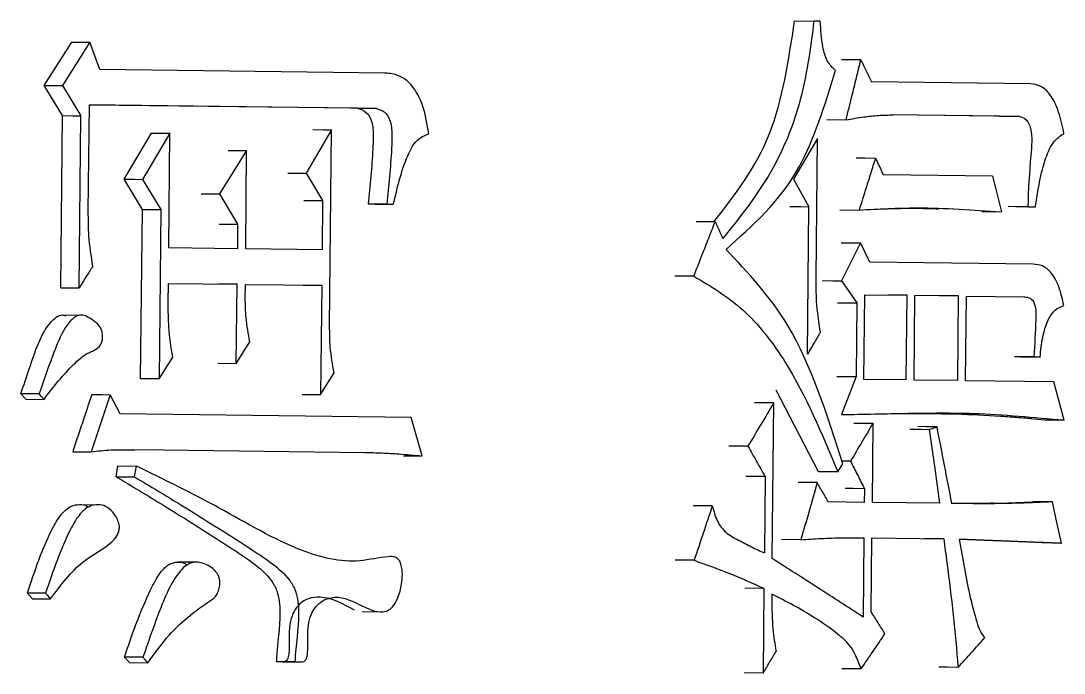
# Model space of a CAD drawing. Header units: millimetres. Extents: x 2344 to 4024, y 1094 to 2282.
# Drawn here: x 2984.407 to 2988.128, y 1245.078 to 1247.404 of the extents above; entities that cross this region are included whole.
import ezdxf

# ---------------------------------------------------------------- set-up
doc = ezdxf.new("R2010")
doc.units = ezdxf.units.MM

msp = doc.modelspace()

# ---------------------------------------------------------------- linework, layer by layer
at = {"color": 7, "linetype": 'Continuous', "lineweight": 25}
for p, q in [((2987.1665, 1247.4037), (2987.2354, 1247.4032)), ((2987.258, 1247.4029), (2987.2354, 1247.4032)), ((2984.4905, 1247.1738), (2984.5884, 1247.3284)), ((2984.6537, 1247.3279), (2984.5557, 1247.1733)), ((2984.6889, 1247.2301), (2984.6537, 1247.3279)), ((2985.7055, 1247.2177), (2984.6889, 1247.2301)), ((2984.5557, 1247.0659), (2984.4905, 1247.1738)), ((2984.5557, 1247.1733), (2984.621, 1247.0654)), ((2988.0076, 1247.1793), (2987.4411, 1247.1864)), ((2984.6477, 1246.7243), (2984.6515, 1247.104)), ((2985.6749, 1247.0915), (2984.6515, 1247.104)), ((2985.6082, 1247.092), (2984.6515, 1247.1037)), ((2985.6082, 1247.092), (2985.6749, 1247.0915)), ((2984.5496, 1246.4526), (2984.5557, 1247.0659)), ((2984.6149, 1246.4521), (2984.621, 1247.0654)), ((2987.898, 1247.0635), (2987.5121, 1247.0684)), ((2987.9679, 1247.063), (2987.5183, 1247.0686)), ((2987.8982, 1247.0635), (2987.9681, 1247.063)), ((2987.2815, 1247.0518), (2987.3501, 1247.0512)), ((2984.7757, 1246.8393), (2984.873, 1247.0036)), ((2984.9387, 1247.0031), (2984.8412, 1246.8388)), ((2984.9346, 1246.5942), (2984.9387, 1247.0031)), ((2985.5152, 1247.0155), (2985.425, 1246.8609)), ((2985.5082, 1246.3146), (2985.5152, 1247.0155)), ((2987.2482, 1246.9844), (2987.1622, 1246.8394)), ((2987.2433, 1246.4879), (2987.2482, 1246.9844)), ((2985.2124, 1246.9413), (2985.1157, 1246.7868)), ((2985.209, 1246.5909), (2985.2124, 1246.9413)), ((2984.8404, 1246.7314), (2984.7757, 1246.8393)), ((2984.8412, 1246.8388), (2984.9061, 1246.7309)), ((2985.425, 1246.8609), (2985.4832, 1246.7628)), ((2987.1622, 1246.8394), (2987.2176, 1246.7413)), ((2987.8719, 1246.85), (2987.4826, 1246.8549)), ((2985.1157, 1246.7868), (2985.1801, 1246.6789)), ((2985.4832, 1246.7628), (2985.4814, 1246.5875)), ((2984.8344, 1246.1278), (2984.8404, 1246.7314)), ((2984.9061, 1246.7309), (2984.9001, 1246.1273)), ((2985.7126, 1246.7502), (2985.646, 1246.7508)), ((2985.6694, 1246.7505), (2985.7361, 1246.7499)), ((2985.7126, 1246.7502), (2985.7361, 1246.7499)), ((2987.2124, 1246.2156), (2987.2176, 1246.7413)), ((2987.3283, 1246.7299), (2987.3974, 1246.7293)), ((2987.8345, 1246.7236), (2987.9038, 1246.723)), ((2987.9978, 1246.7413), (2987.9283, 1246.7419)), ((2987.9558, 1246.7415), (2988.0253, 1246.741)), ((2987.9978, 1246.7413), (2988.0253, 1246.741)), ((2985.1801, 1246.6789), (2985.1792, 1246.5912)), ((2987.4018, 1246.6125), (2987.3331, 1246.477)), ((2987.4348, 1246.5439), (2987.4018, 1246.6125)), ((2985.1792, 1246.5912), (2984.9346, 1246.5942)), ((2985.4814, 1246.5875), (2985.209, 1246.5909)), ((2988.0177, 1246.5366), (2987.4348, 1246.5439)), ((2984.9327, 1246.3995), (2984.9334, 1246.4677)), ((2984.9334, 1246.4677), (2985.178, 1246.4647)), ((2985.178, 1246.4647), (2985.112, 1246.4652)), ((2985.1752, 1246.1824), (2985.178, 1246.4647)), ((2985.2072, 1246.4157), (2985.2077, 1246.4643)), ((2985.2077, 1246.4643), (2985.4802, 1246.461)), ((2985.4138, 1246.4615), (2985.4802, 1246.461)), ((2985.4802, 1246.461), (2985.4763, 1246.0716)), ((2986.807, 1246.4933), (2986.7391, 1246.4939)), ((2987.3331, 1246.477), (2987.3885, 1246.3984)), ((2984.5496, 1246.4526), (2984.6149, 1246.4521)), ((2987.4138, 1246.1255), (2987.4168, 1246.4273)), ((2987.4168, 1246.4273), (2987.5677, 1246.4254)), ((2987.5677, 1246.4254), (2987.4989, 1246.426)), ((2987.5648, 1246.1236), (2987.5677, 1246.4254)), ((2987.5926, 1246.1233), (2987.5956, 1246.425)), ((2987.7513, 1246.4231), (2987.5956, 1246.425)), ((2987.7513, 1246.4231), (2987.6822, 1246.4237)), ((2987.7483, 1246.1213), (2987.7513, 1246.4231)), ((2987.7761, 1246.121), (2987.7791, 1246.4227)), ((2987.7791, 1246.4227), (2987.9835, 1246.4202)), ((2987.3885, 1246.3984), (2987.3859, 1246.1356)), ((2987.9143, 1246.4207), (2987.9837, 1246.4202)), ((2984.6162, 1246.3537), (2984.5678, 1246.354)), ((2985.1752, 1246.1824), (2985.2235, 1246.2597)), ((2984.9001, 1246.1273), (2984.9487, 1246.2046)), ((2988.02, 1246.2055), (2987.9505, 1246.2061)), ((2987.9725, 1246.2058), (2988.042, 1246.2052)), ((2988.042, 1246.2052), (2988.02, 1246.2055)), ((2985.1092, 1246.1829), (2985.1752, 1246.1824)), ((2985.4763, 1246.0716), (2985.5243, 1246.1489)), ((2987.3173, 1246.1361), (2987.3859, 1246.1356)), ((2987.3859, 1246.1356), (2987.334, 1245.9999)), ((2987.5648, 1246.1236), (2987.4138, 1246.1255)), ((2987.2517, 1245.7962), (2987.1003, 1246.0868)), ((2987.7483, 1246.1213), (2987.5926, 1246.1233)), ((2988.0906, 1246.117), (2987.7761, 1246.121)), ((2988.1276, 1245.9802), (2988.0906, 1246.117)), ((2984.4251, 1246.0549), (2984.4072, 1246.0746)), ((2984.4251, 1246.055), (2984.4902, 1246.0545)), ((2984.7255, 1246.071), (2984.6573, 1245.8674)), ((2984.7609, 1246.0024), (2984.7255, 1246.071)), ((2985.41, 1246.0721), (2985.4763, 1246.0716)), ((2987.0866, 1245.487), (2987.0921, 1246.0419)), ((2985.7989, 1245.9897), (2984.7609, 1246.0024)), ((2985.8385, 1245.8529), (2985.7989, 1245.9897)), ((2988.0575, 1245.9808), (2987.9953, 1245.9866)), ((2987.3772, 1245.9699), (2987.4459, 1245.9693)), ((2987.4459, 1245.9693), (2987.4431, 1245.687)), ((2984.592, 1245.8679), (2984.6573, 1245.8674)), ((2984.8953, 1245.8739), (2984.8065, 1245.875)), ((2984.8257, 1245.8751), (2985.6333, 1245.8652)), ((2985.5668, 1245.8657), (2985.6333, 1245.8652)), ((2985.7715, 1245.8535), (2985.8385, 1245.8529)), ((2987.3661, 1245.834), (2987.3341, 1245.8343)), ((2984.7472, 1245.7784), (2984.7535, 1245.8173)), ((2984.7535, 1245.8173), (2984.8191, 1245.8167)), ((2984.8127, 1245.7779), (2984.8191, 1245.8167)), ((2987.3208, 1245.7956), (2987.2522, 1245.7962)), ((2987.3208, 1245.7956), (2987.3379, 1245.8246)), ((2984.7472, 1245.7784), (2984.8127, 1245.7779)), ((2987.0612, 1245.7794), (2986.993, 1245.7799)), ((2987.0612, 1245.7794), (2987.0585, 1245.5068)), ((2987.4156, 1245.736), (2987.4151, 1245.6873)), ((2984.666, 1245.6775), (2984.6007, 1245.678)), ((2987.4151, 1245.6873), (2987.286, 1245.689)), ((2987.6829, 1245.684), (2987.4431, 1245.687)), ((2988.0863, 1245.6887), (2988.0162, 1245.6892)), ((2986.8729, 1245.6746), (2986.8049, 1245.6752)), ((2987.1889, 1245.5539), (2987.1201, 1245.5544)), ((2987.4138, 1245.5608), (2987.411, 1245.2785)), ((2987.4392, 1245.2976), (2987.4418, 1245.5604)), ((2987.4418, 1245.5604), (2987.6983, 1245.5572)), ((2985.0307, 1245.4739), (2984.9644, 1245.4745)), ((2986.8084, 1245.4807), (2986.7404, 1245.4813)), ((2987.0573, 1245.3802), (2986.989, 1245.3808)), ((2987.0573, 1245.3802), (2987.0543, 1245.0785)), ((2984.4954, 1245.3631), (2984.4303, 1245.3636)), ((2984.4482, 1245.3439), (2984.4303, 1245.3636)), ((2984.4482, 1245.3439), (2984.5133, 1245.3434)), ((2987.0853, 1245.3604), (2987.0852, 1245.341)), ((2985.624, 1245.2976), (2985.6911, 1245.297)), ((2984.8423, 1245.135), (2984.7767, 1245.1355)), ((2984.7945, 1245.1158), (2984.7767, 1245.1354)), ((2984.7944, 1245.1158), (2984.8601, 1245.1153)), ((2985.3841, 1245.1186), (2985.3178, 1245.1191)), ((2985.3415, 1245.1188), (2985.4078, 1245.1183)), ((2985.3841, 1245.1186), (2985.4078, 1245.1183)), ((2987.4036, 1245.0936), (2987.3349, 1245.0942)), ((2987.0543, 1245.0785), (2986.986, 1245.079))]:
    msp.add_line(p, q, dxfattribs=at)
at = {"color": 7, "linetype": 'Continuous', "lineweight": 25, "flags": 128}
for points in [[(2984.5884, 1247.3284), (2984.625, 1247.3281), (2984.6537, 1247.3279)], [(2987.4027, 1247.2648), (2987.364, 1247.2651), (2987.334, 1247.2653)], [(2984.4905, 1247.1738), (2984.527, 1247.1735), (2984.5557, 1247.1733)], [(2984.5557, 1247.0659), (2984.5923, 1247.0656), (2984.621, 1247.0654)], [(2984.873, 1247.0036), (2984.9098, 1247.0033), (2984.9387, 1247.0031)], [(2985.4488, 1247.0161), (2985.4859, 1247.0158), (2985.5152, 1247.0155)], [(2985.1464, 1246.9419), (2985.1834, 1246.9416), (2985.2124, 1246.9413)], [(2987.4552, 1246.9136), (2987.4165, 1246.9139), (2987.3865, 1246.9142)], [(2984.7757, 1246.8393), (2984.8124, 1246.839), (2984.8412, 1246.8388)], [(2985.3588, 1246.8614), (2985.3958, 1246.8611), (2985.425, 1246.8609)], [(2987.8719, 1246.85), (2987.8824, 1246.8083), (2987.8931, 1246.7656), (2987.9038, 1246.723)], [(2985.0498, 1246.7873), (2985.0867, 1246.787), (2985.1157, 1246.7868)], [(2985.4168, 1246.7633), (2985.4539, 1246.763), (2985.4832, 1246.7628)], [(2984.8404, 1246.7314), (2984.8772, 1246.7311), (2984.9061, 1246.7309)], [(2987.1492, 1246.7419), (2987.1873, 1246.7416), (2987.2176, 1246.7413)], [(2986.883, 1246.6871), (2986.8446, 1246.6874), (2986.815, 1246.6876)], [(2985.1141, 1246.6794), (2985.151, 1246.6791), (2985.1801, 1246.6789)], [(2987.3327, 1246.613), (2987.3714, 1246.6127), (2987.4018, 1246.6125)], [(2987.2646, 1246.4776), (2987.3028, 1246.4773), (2987.3331, 1246.477)], [(2987.3194, 1246.399), (2987.3581, 1246.3987), (2987.3885, 1246.3984)], [(2984.9001, 1246.1273), (2984.8633, 1246.1276), (2984.8344, 1246.1278)], [(2984.4722, 1246.0741), (2984.4486, 1246.0743), (2984.4279, 1246.0745), (2984.4072, 1246.0746)], [(2984.4902, 1246.0544), (2984.4812, 1246.0643), (2984.4722, 1246.0741)], [(2984.6601, 1246.0715), (2984.6967, 1246.0713), (2984.7255, 1246.071)], [(2987.0921, 1246.0419), (2987.0536, 1246.0422), (2987.0238, 1246.0424)], [(2988.1276, 1245.9802), (2988.0883, 1245.9806), (2988.0575, 1245.9808)], [(2987.5776, 1245.9479), (2987.616, 1245.9476), (2987.6466, 1245.9473)], [(2987.6745, 1245.9567), (2987.6356, 1245.957), (2987.6055, 1245.9573)], [(2987.6466, 1245.9473), (2987.6648, 1245.8157), (2987.6829, 1245.684)], [(2987, 1245.8872), (2986.9616, 1245.8876), (2986.9318, 1245.8878)], [(2987.2473, 1245.7576), (2987.2087, 1245.7579), (2987.1788, 1245.7581)], [(2987.4156, 1245.736), (2987.3768, 1245.7363), (2987.3464, 1245.7366)], [(2988.1178, 1245.5422), (2988.1021, 1245.6154), (2988.0863, 1245.6887)], [(2987.6983, 1245.5572), (2987.6594, 1245.5575), (2987.6293, 1245.5578)], [(2988.1178, 1245.5422), (2988.0785, 1245.5425), (2988.0482, 1245.5428)], [(2984.5133, 1245.3434), (2984.5088, 1245.3484), (2984.5021, 1245.3558), (2984.4954, 1245.3631)], [(2984.8601, 1245.1153), (2984.8512, 1245.1251), (2984.8423, 1245.1349)], [(2987.7493, 1245.099), (2987.7103, 1245.0993), (2987.6802, 1245.0995)]]:
    msp.add_lwpolyline(points, dxfattribs=at)
at = {"color": 7, "linetype": 'Continuous', "lineweight": 25}
for points, knots in [([(2986.8789, 1246.6871), (2986.9538, 1246.7837), (2987.1013, 1246.974), (2987.145, 1247.262), (2987.1665, 1247.4037)], [0, 0, 0, 0, 0.5076906, 1, 1, 1, 1]), ([(2987.2354, 1247.4032), (2987.2237, 1247.3136), (2987.2004, 1247.1361), (2987.0944, 1246.8574), (2986.9799, 1246.7145), (2986.9108, 1246.6283)], [0, 0, 0, 0, 0.288048, 0.570259, 1, 1, 1, 1]), ([(2987.3125, 1247.227), (2987.3021, 1247.2365), (2987.2809, 1247.2561), (2987.2628, 1247.3221), (2987.2598, 1247.3721), (2987.258, 1247.4029)], [0, 0, 0, 0, 0.266974, 0.547933, 1, 1, 1, 1]), ([(2987.3501, 1247.0512), (2987.357, 1247.0793), (2987.3692, 1247.1289), (2987.3868, 1247.2001), (2987.3974, 1247.2432), (2987.4027, 1247.2648)], [0, 0, 0, 0, 0.394364, 0.697182, 1, 1, 1, 1]), ([(2987.4027, 1247.2648), (2987.4059, 1247.2582), (2987.4123, 1247.2452), (2987.4219, 1247.2256), (2987.4315, 1247.206), (2987.4379, 1247.1929), (2987.4411, 1247.1864)], [0, 0, 0, 0, 0.25, 0.5, 0.75, 1, 1, 1, 1]), ([(2985.8616, 1247.0015), (2985.8561, 1247.0349), (2985.8455, 1247.1005), (2985.806, 1247.1756), (2985.7553, 1247.2128), (2985.722, 1247.216), (2985.7055, 1247.2177)], [0, 0, 0, 0, 0.293489, 0.5758388, 0.7895355, 1, 1, 1, 1]), ([(2986.9218, 1246.5892), (2987.0169, 1246.6736), (2987.1898, 1246.8268), (2987.2744, 1247.1029), (2987.3125, 1247.227)], [0, 0, 0, 0, 0.550383, 1, 1, 1, 1]), ([(2988.1268, 1247.0026), (2988.1214, 1247.0286), (2988.1108, 1247.0798), (2988.0821, 1247.1399), (2988.0452, 1247.1744), (2988.0201, 1247.1777), (2988.0076, 1247.1793)], [0, 0, 0, 0, 0.2922264, 0.5753793, 0.7896813, 1, 1, 1, 1]), ([(2985.6082, 1247.092), (2985.6177, 1247.0893), (2985.637, 1247.0838), (2985.6609, 1247.049), (2985.6644, 1246.9984), (2985.6605, 1246.8991), (2985.6523, 1246.8164), (2985.6458, 1246.7508)], [0, 0, 0, 0, 0.11018, 0.22499, 0.355989, 0.48849, 1, 1, 1, 1]), ([(2985.6749, 1247.0915), (2985.6844, 1247.0888), (2985.7038, 1247.0832), (2985.7276, 1247.0485), (2985.7312, 1246.9979), (2985.7273, 1246.8985), (2985.7191, 1246.8159), (2985.7126, 1246.7502)], [0, 0, 0, 0, 0.110295, 0.22516, 0.356136, 0.488604, 1, 1, 1, 1]), ([(2987.3501, 1247.0512), (2987.3713, 1247.0547), (2987.4099, 1247.061), (2987.466, 1247.0675), (2987.5008, 1247.0682), (2987.5183, 1247.0686)], [0, 0, 0, 0, 0.378658, 0.689033, 1, 1, 1, 1]), ([(2987.9679, 1247.0631), (2987.9755, 1247.0607), (2987.9876, 1247.0569), (2988.0016, 1247.0402), (2988.0161, 1246.9983), (2988.0048, 1246.8929), (2988.0006, 1246.8016), (2987.9978, 1246.7413)], [0, 0, 0, 0, 0.1007245, 0.1620859, 0.2258121, 0.4889661, 1, 1, 1, 1]), ([(2985.7361, 1246.7499), (2985.7497, 1246.8095), (2985.7686, 1246.8917), (2985.8158, 1246.9818), (2985.8466, 1246.9951), (2985.8616, 1247.0015)], [0, 0, 0, 0, 0.57373, 0.7920609, 1, 1, 1, 1]), ([(2988.0253, 1246.741), (2988.0345, 1246.8008), (2988.0472, 1246.8834), (2988.0868, 1246.975), (2988.1137, 1246.9935), (2988.1268, 1247.0026)], [0, 0, 0, 0, 0.572735, 0.791141, 1, 1, 1, 1]), ([(2987.3974, 1246.7293), (2987.4059, 1246.7564), (2987.4198, 1246.8006), (2987.439, 1246.862), (2987.4498, 1246.8964), (2987.4552, 1246.9136)], [0, 0, 0, 0, 0.439782, 0.719891, 1, 1, 1, 1]), ([(2987.4552, 1246.9136), (2987.4575, 1246.9087), (2987.4621, 1246.8989), (2987.4689, 1246.8842), (2987.4758, 1246.8695), (2987.4803, 1246.8598), (2987.4826, 1246.8549)], [0, 0, 0, 0, 0.25, 0.5, 0.75, 1, 1, 1, 1]), ([(2984.6639, 1246.5294), (2984.6582, 1246.5652), (2984.6481, 1246.6294), (2984.6479, 1246.6953), (2984.6477, 1246.7243)], [0, 0, 0, 0, 0.558776, 1, 1, 1, 1]), ([(2987.3974, 1246.7293), (2987.4658, 1246.7331), (2987.5848, 1246.7395), (2987.7536, 1246.7337), (2987.8537, 1246.7266), (2987.9038, 1246.723)], [0, 0, 0, 0, 0.4026212, 0.7012074, 1, 1, 1, 1]), ([(2987.4723, 1246.7336), (2987.4725, 1246.7336), (2987.4751, 1246.7335), (2987.5692, 1246.7365), (2987.6422, 1246.7351), (2987.6684, 1246.734), (2987.6813, 1246.7335)], [0, 0, 0, 0, 0.044145, 0.476266, 0.743177, 1, 1, 1, 1]), ([(2986.807, 1246.4933), (2986.8171, 1246.5191), (2986.8348, 1246.5643), (2986.8601, 1246.6289), (2986.8754, 1246.6677), (2986.883, 1246.6871)], [0, 0, 0, 0, 0.399048, 0.699524, 1, 1, 1, 1]), ([(2986.883, 1246.6871), (2986.8876, 1246.6773), (2986.8969, 1246.6577), (2986.9062, 1246.6381), (2986.9108, 1246.6283)], [0, 0, 0, 0, 0.500058, 1, 1, 1, 1]), ([(2987.3379, 1245.8246), (2987.2822, 1246.0007), (2987.1841, 1246.3106), (2987.0009, 1246.5052), (2986.9218, 1246.5892)], [0, 0, 0, 0, 0.568348, 1, 1, 1, 1]), ([(2988.1262, 1246.3892), (2988.1213, 1246.412), (2988.1118, 1246.4569), (2988.0842, 1246.5069), (2988.0508, 1246.5332), (2988.0287, 1246.5354), (2988.0177, 1246.5366)], [0, 0, 0, 0, 0.29265, 0.574733, 0.788951, 1, 1, 1, 1]), ([(2984.6639, 1246.5294), (2984.6569, 1246.5183), (2984.6452, 1246.4999), (2984.6289, 1246.4741), (2984.6195, 1246.4594), (2984.6149, 1246.4521)], [0, 0, 0, 0, 0.4296249, 0.7148124, 1, 1, 1, 1]), ([(2986.807, 1246.4933), (2986.8668, 1246.458), (2986.988, 1246.3864), (2987.1707, 1246.1525), (2987.2635, 1245.9318), (2987.3208, 1245.7956)], [0, 0, 0, 0, 0.271764, 0.550441, 1, 1, 1, 1]), ([(2987.2582, 1246.293), (2987.2528, 1246.33), (2987.2435, 1246.3942), (2987.2433, 1246.46), (2987.2433, 1246.4879)], [0, 0, 0, 0, 0.576911, 1, 1, 1, 1]), ([(2984.9487, 1246.2046), (2984.9431, 1246.2405), (2984.9331, 1246.3046), (2984.9328, 1246.3705), (2984.9327, 1246.3995)], [0, 0, 0, 0, 0.5587769, 1, 1, 1, 1]), ([(2985.2235, 1246.2597), (2985.2184, 1246.2883), (2985.2092, 1246.3394), (2985.2078, 1246.3923), (2985.2072, 1246.4157)], [0, 0, 0, 0, 0.558805, 1, 1, 1, 1]), ([(2987.9835, 1246.4202), (2987.9895, 1246.4197), (2988.0018, 1246.4186), (2988.0204, 1246.4054), (2988.028, 1246.3726), (2988.0257, 1246.3058), (2988.0225, 1246.2499), (2988.02, 1246.2055)], [0, 0, 0, 0, 0.110683, 0.225324, 0.351619, 0.485736, 1, 1, 1, 1]), ([(2988.042, 1246.2052), (2988.0444, 1246.2287), (2988.0492, 1246.2753), (2988.0667, 1246.3351), (2988.0944, 1246.3762), (2988.1157, 1246.3849), (2988.1262, 1246.3892)], [0, 0, 0, 0, 0.291035, 0.576122, 0.791533, 1, 1, 1, 1]), ([(2984.4072, 1246.0746), (2984.4172, 1246.104), (2984.4474, 1246.1925), (2984.4817, 1246.2992), (2984.5327, 1246.3483), (2984.552, 1246.3576), (2984.5636, 1246.354), (2984.5677, 1246.3527)], [0, 0, 0, 0, 0.258848, 0.779535, 0.865766, 0.952372, 1, 1, 1, 1]), ([(2984.4902, 1246.0545), (2984.5069, 1246.0769), (2984.5405, 1246.1219), (2984.5921, 1246.1756), (2984.6402, 1246.2227), (2984.6824, 1246.2306), (2984.6971, 1246.2595), (2984.6992, 1246.2733), (2984.6986, 1246.2884), (2984.6947, 1246.3038), (2984.6835, 1246.3227), (2984.6632, 1246.3373), (2984.641, 1246.3526), (2984.619, 1246.3564), (2984.5984, 1246.3483), (2984.5638, 1246.3159), (2984.5217, 1246.2181), (2984.4913, 1246.1296), (2984.4722, 1246.0741)], [0, 0, 0, 0, 0.11025, 0.220613, 0.306365, 0.392066, 0.407422, 0.422691, 0.438422, 0.457312, 0.47661, 0.520447, 0.566361, 0.595994, 0.625591, 0.668033, 0.79212, 1, 1, 1, 1]), ([(2985.5243, 1246.1489), (2985.5188, 1246.1792), (2985.509, 1246.2335), (2985.5085, 1246.2898), (2985.5082, 1246.3146)], [0, 0, 0, 0, 0.5584671, 1, 1, 1, 1]), ([(2987.2582, 1246.293), (2987.2517, 1246.2819), (2987.2407, 1246.2635), (2987.2255, 1246.2377), (2987.2167, 1246.223), (2987.2124, 1246.2156)], [0, 0, 0, 0, 0.429625, 0.714812, 1, 1, 1, 1]), ([(2984.6601, 1246.0715), (2984.6511, 1246.0445), (2984.6352, 1245.9971), (2984.6125, 1245.9292), (2984.5988, 1245.8883), (2984.592, 1245.8679)], [0, 0, 0, 0, 0.398345, 0.699172, 1, 1, 1, 1]), ([(2987.0921, 1246.0419), (2987.0768, 1246.0161), (2987.0461, 1245.9646), (2987.0153, 1245.913), (2987, 1245.8872)], [0, 0, 0, 0, 0.5, 1, 1, 1, 1]), ([(2987.334, 1245.9999), (2987.4128, 1246.0017), (2987.5705, 1246.0052), (2987.8356, 1246.0079), (2988.0202, 1245.9904), (2988.1276, 1245.9802)], [0, 0, 0, 0, 0.2949184, 0.5898514, 1, 1, 1, 1]), ([(2987.5364, 1246.004), (2987.6047, 1246.0042), (2987.7226, 1246.0044), (2987.8705, 1245.997), (2987.9585, 1245.9906), (2987.9926, 1245.988), (2988.0118, 1245.9863), (2988.0124, 1245.9863), (2988.0125, 1245.9863)], [0, 0, 0, 0, 0.434621, 0.750301, 0.884432, 0.963965, 0.997303, 1, 1, 1, 1]), ([(2987.4459, 1245.9693), (2987.4326, 1245.9468), (2987.406, 1245.9017), (2987.3794, 1245.8566), (2987.3661, 1245.834)], [0, 0, 0, 0, 0.5, 1, 1, 1, 1]), ([(2987.6466, 1245.9473), (2987.6512, 1245.9489), (2987.6605, 1245.952), (2987.6698, 1245.9552), (2987.6745, 1245.9567)], [0, 0, 0, 0, 0.5, 1, 1, 1, 1]), ([(2987.7274, 1245.6834), (2987.7185, 1245.729), (2987.7009, 1245.8201), (2987.6833, 1245.9112), (2987.6745, 1245.9567)], [0, 0, 0, 0, 0.5, 1, 1, 1, 1]), ([(2984.6573, 1245.8674), (2984.6811, 1245.8701), (2984.7211, 1245.8746), (2984.7773, 1245.875), (2984.8095, 1245.8751), (2984.8257, 1245.8751)], [0, 0, 0, 0, 0.424764, 0.712353, 1, 1, 1, 1]), ([(2985.6333, 1245.8652), (2985.6537, 1245.8647), (2985.6943, 1245.8637), (2985.7628, 1245.8599), (2985.8107, 1245.8555), (2985.8385, 1245.8529)], [0, 0, 0, 0, 0.296393, 0.592797, 1, 1, 1, 1]), ([(2987, 1245.8872), (2987.0102, 1245.8693), (2987.0306, 1245.8333), (2987.051, 1245.7974), (2987.0612, 1245.7794)], [0, 0, 0, 0, 0.499999, 1, 1, 1, 1]), ([(2987.3661, 1245.834), (2987.3743, 1245.8177), (2987.3908, 1245.785), (2987.4073, 1245.7524), (2987.4156, 1245.736)], [0, 0, 0, 0, 0.499999, 1, 1, 1, 1]), ([(2985.4078, 1245.1183), (2985.4105, 1245.1184), (2985.415, 1245.1185), (2985.421, 1245.1226), (2985.4254, 1245.1293), (2985.4298, 1245.1442), (2985.4314, 1245.1819), (2985.4279, 1245.229), (2985.4378, 1245.279), (2985.4542, 1245.3114), (2985.4799, 1245.3365), (2985.5172, 1245.3516), (2985.5821, 1245.3457), (2985.6399, 1245.3052), (2985.6933, 1245.2948), (2985.7193, 1245.3016), (2985.7394, 1245.3204), (2985.7564, 1245.3552), (2985.7666, 1245.3973), (2985.7684, 1245.4361), (2985.7649, 1245.4612), (2985.7589, 1245.477), (2985.7512, 1245.4869), (2985.7376, 1245.4943), (2985.6915, 1245.493), (2985.5813, 1245.464), (2985.3721, 1245.5165), (2985.1164, 1245.6715), (2984.9182, 1245.7683), (2984.8191, 1245.8167)], [0, 0, 0, 0, 0.005243, 0.008812, 0.012389, 0.017258, 0.029894, 0.061492, 0.079211, 0.097026, 0.113513, 0.138259, 0.171035, 0.238674, 0.261788, 0.275715, 0.289765, 0.306936, 0.331457, 0.347644, 0.357563, 0.364909, 0.371098, 0.377273, 0.392924, 0.460453, 0.596842, 0.798417, 1, 1, 1, 1]), ([(2984.7472, 1245.7784), (2984.8034, 1245.7448), (2984.9401, 1245.663), (2985.1029, 1245.5592), (2985.2325, 1245.4754), (2985.2906, 1245.4262), (2985.3211, 1245.3758), (2985.3375, 1245.2944), (2985.324, 1245.2082), (2985.319, 1245.1368), (2985.3178, 1245.1191)], [0, 0, 0, 0, 0.222611, 0.541169, 0.65383, 0.746931, 0.787156, 0.819846, 0.955391, 1, 1, 1, 1]), ([(2984.8127, 1245.7779), (2984.8689, 1245.7443), (2985.0057, 1245.6625), (2985.1687, 1245.5588), (2985.2986, 1245.4749), (2985.3569, 1245.4257), (2985.3876, 1245.3751), (2985.4042, 1245.2912), (2985.3906, 1245.2051), (2985.3852, 1245.1338), (2985.3841, 1245.1186)], [0, 0, 0, 0, 0.222412, 0.541081, 0.653754, 0.747275, 0.787579, 0.820297, 0.961594, 1, 1, 1, 1]), ([(2987.2473, 1245.7576), (2987.2376, 1245.7236), (2987.2181, 1245.6557), (2987.1986, 1245.5878), (2987.1889, 1245.5539)], [0, 0, 0, 0, 0.499999, 1, 1, 1, 1]), ([(2987.286, 1245.689), (2987.2795, 1245.7004), (2987.2666, 1245.7233), (2987.2537, 1245.7462), (2987.2473, 1245.7576)], [0, 0, 0, 0, 0.5, 1, 1, 1, 1]), ([(2984.4303, 1245.3636), (2984.4566, 1245.4425), (2984.4896, 1245.5416), (2984.547, 1245.6429), (2984.5819, 1245.6753), (2984.6156, 1245.6806), (2984.6374, 1245.679), (2984.647, 1245.6708), (2984.6485, 1245.6695)], [0, 0, 0, 0, 0.540905, 0.678936, 0.811273, 0.899229, 0.98437, 1, 1, 1, 1]), ([(2984.5133, 1245.3434), (2984.55, 1245.3925), (2984.6148, 1245.4794), (2984.707, 1245.5203), (2984.7476, 1245.5628), (2984.7564, 1245.581), (2984.7598, 1245.5983), (2984.7559, 1245.6181), (2984.7468, 1245.6365), (2984.732, 1245.6572), (2984.7102, 1245.675), (2984.6812, 1245.6809), (2984.6471, 1245.6745), (2984.6123, 1245.6425), (2984.5548, 1245.541), (2984.5217, 1245.442), (2984.4954, 1245.3631)], [0, 0, 0, 0, 0.207445, 0.367023, 0.400476, 0.416337, 0.431069, 0.451264, 0.473853, 0.497027, 0.538182, 0.578155, 0.61945, 0.68156, 0.746314, 1, 1, 1, 1]), ([(2987.876, 1245.684), (2987.8466, 1245.6836), (2987.8043, 1245.683), (2987.7487, 1245.6832), (2987.7302, 1245.6834), (2987.7246, 1245.6834), (2987.7252, 1245.6834), (2987.7252, 1245.6834)], [0, 0, 0, 0, 0.5675726, 0.8205021, 0.9669987, 0.9981042, 1, 1, 1, 1]), ([(2988.0863, 1245.6887), (2988.048, 1245.687), (2987.9693, 1245.6836), (2987.8496, 1245.6818), (2987.7681, 1245.6829), (2987.7274, 1245.6834)], [0, 0, 0, 0, 0.321857, 0.660882, 1, 1, 1, 1]), ([(2987.8742, 1245.6843), (2987.881, 1245.6844), (2987.9285, 1245.6849), (2987.9758, 1245.6872), (2988.0162, 1245.6892)], [0, 0, 0, 0, 0.143208, 1, 1, 1, 1]), ([(2986.8729, 1245.6746), (2986.8622, 1245.6423), (2986.8407, 1245.5777), (2986.8191, 1245.513), (2986.8084, 1245.4807)], [0, 0, 0, 0, 0.4999988, 1, 1, 1, 1]), ([(2986.8729, 1245.6746), (2986.8782, 1245.6553), (2986.8886, 1245.6176), (2986.9228, 1245.5747), (2986.9662, 1245.5531), (2987.0121, 1245.5285), (2987.043, 1245.514), (2987.0585, 1245.5068)], [0, 0, 0, 0, 0.179038, 0.350425, 0.567537, 0.78391, 1, 1, 1, 1]), ([(2987.1889, 1245.5539), (2987.2128, 1245.5555), (2987.2624, 1245.559), (2987.3374, 1245.5616), (2987.3883, 1245.5611), (2987.4138, 1245.5608)], [0, 0, 0, 0, 0.318524, 0.65916, 1, 1, 1, 1]), ([(2987.6983, 1245.5572), (2987.702, 1245.5286), (2987.7135, 1245.4384), (2987.7338, 1245.2865), (2987.7441, 1245.1615), (2987.7493, 1245.099)], [0, 0, 0, 0, 0.188148, 0.593758, 1, 1, 1, 1]), ([(2987.7538, 1245.5565), (2987.7574, 1245.5564), (2987.7627, 1245.5562), (2987.7698, 1245.5559), (2987.7751, 1245.5557), (2987.7804, 1245.5555), (2987.7857, 1245.5553), (2987.791, 1245.5551), (2987.7963, 1245.5549), (2987.8016, 1245.5547), (2987.807, 1245.5544), (2987.8123, 1245.5542), (2987.8193, 1245.554), (2987.8264, 1245.5537), (2987.8335, 1245.5534), (2987.8388, 1245.5532), (2987.8441, 1245.553), (2987.8494, 1245.5528), (2987.8547, 1245.5526), (2987.86, 1245.5524), (2987.8653, 1245.5522), (2987.8706, 1245.5519), (2987.8759, 1245.5517), (2987.8812, 1245.5515), (2987.8865, 1245.5513), (2987.8935, 1245.551), (2987.9006, 1245.5508), (2987.9076, 1245.5505), (2987.9129, 1245.5503), (2987.9182, 1245.5501), (2987.9235, 1245.5499), (2987.9288, 1245.5496), (2987.9341, 1245.5494), (2987.9394, 1245.5492), (2987.9447, 1245.549), (2987.9499, 1245.5488), (2987.9552, 1245.5486), (2987.9605, 1245.5484), (2987.9675, 1245.5481), (2987.9746, 1245.5478), (2987.9816, 1245.5476), (2987.9869, 1245.5474), (2987.9922, 1245.5472), (2987.9975, 1245.547), (2988.0027, 1245.5467), (2988.008, 1245.5465), (2988.0133, 1245.5463), (2988.0186, 1245.5461), (2988.0238, 1245.5459), (2988.0291, 1245.5457), (2988.0344, 1245.5455), (2988.0414, 1245.5452), (2988.0484, 1245.545), (2988.0555, 1245.5447), (2988.0607, 1245.5445), (2988.066, 1245.5443), (2988.0713, 1245.5441), (2988.0765, 1245.5438), (2988.0818, 1245.5436), (2988.087, 1245.5434), (2988.0923, 1245.5432), (2988.0976, 1245.543), (2988.1028, 1245.5428), (2988.1079, 1245.5426), (2988.1129, 1245.5424), (2988.1162, 1245.5423), (2988.1178, 1245.5422)], [0, 0, 0, 0, 0.029047, 0.043572, 0.058097, 0.072622, 0.087147, 0.101672, 0.116197, 0.130722, 0.145247, 0.159772, 0.174297, 0.203346, 0.217871, 0.232396, 0.246921, 0.261446, 0.275971, 0.290496, 0.305021, 0.319546, 0.334071, 0.348596, 0.36312, 0.377645, 0.406695, 0.42122, 0.435745, 0.45027, 0.464795, 0.47932, 0.493845, 0.50837, 0.522895, 0.537419, 0.551944, 0.566469, 0.580994, 0.610044, 0.624569, 0.639094, 0.653619, 0.668144, 0.682669, 0.697194, 0.711718, 0.726243, 0.740768, 0.755293, 0.769818, 0.784343, 0.813393, 0.827918, 0.842443, 0.856968, 0.871493, 0.886017, 0.900542, 0.915067, 0.929592, 0.944117, 0.958642, 0.973167, 0.986584, 1, 1, 1, 1]), ([(2987.7538, 1245.5565), (2987.7655, 1245.4862), (2987.7823, 1245.3852), (2987.8104, 1245.2781), (2987.8267, 1245.2278), (2987.8387, 1245.2124), (2987.8445, 1245.2049)], [0, 0, 0, 0, 0.5652134, 0.8116926, 0.9075441, 1, 1, 1, 1]), ([(2984.7767, 1245.1355), (2984.7899, 1245.1747), (2984.818, 1245.2582), (2984.8605, 1245.3571), (2984.8967, 1245.4289), (2984.9271, 1245.4634), (2984.9583, 1245.4765), (2984.9844, 1245.4741), (2984.9981, 1245.4663), (2985.0023, 1245.464)], [0, 0, 0, 0, 0.257273, 0.546827, 0.687216, 0.779665, 0.872393, 0.960993, 1, 1, 1, 1]), ([(2984.8601, 1245.1153), (2984.8818, 1245.1456), (2984.9474, 1245.2373), (2985.0329, 1245.3047), (2985.0979, 1245.3464), (2985.1088, 1245.362), (2985.1153, 1245.3812), (2985.1173, 1245.4009), (2985.115, 1245.4188), (2985.1082, 1245.4345), (2985.0885, 1245.456), (2985.0589, 1245.4715), (2985.0231, 1245.4759), (2984.993, 1245.4627), (2984.9433, 1245.4061), (2984.8962, 1245.2892), (2984.8598, 1245.185), (2984.8423, 1245.135)], [0, 0, 0, 0, 0.119808, 0.362714, 0.384884, 0.403722, 0.422541, 0.442763, 0.457199, 0.471691, 0.493109, 0.555254, 0.595863, 0.636527, 0.677966, 0.845448, 1, 1, 1, 1]), ([(2986.8084, 1245.4807), (2986.854, 1245.4644), (2986.9188, 1245.4413), (2987.0013, 1245.4059), (2987.0386, 1245.3888), (2987.0573, 1245.3802)], [0, 0, 0, 0, 0.545268, 0.772598, 1, 1, 1, 1]), ([(2987.411, 1245.2785), (2987.3571, 1245.3132), (2987.2494, 1245.3827), (2987.1409, 1245.4522), (2987.0866, 1245.487)], [0, 0, 0, 0, 0.5, 1, 1, 1, 1]), ([(2985.5972, 1245.3024), (2985.5569, 1245.3246), (2985.503, 1245.3543), (2985.4344, 1245.3476), (2985.4022, 1245.3283), (2985.3802, 1245.2999), (2985.3664, 1245.2619), (2985.3629, 1245.2216), (2985.364, 1245.1877), (2985.3642, 1245.1625), (2985.3631, 1245.1445), (2985.3597, 1245.1317), (2985.3558, 1245.1245), (2985.3503, 1245.1199), (2985.3452, 1245.1187), (2985.3421, 1245.1188), (2985.3414, 1245.1188)], [0, 0, 0, 0, 0.347526, 0.464197, 0.553835, 0.625521, 0.69737, 0.785627, 0.845248, 0.884416, 0.924986, 0.943387, 0.959072, 0.974832, 0.993952, 1, 1, 1, 1]), ([(2987.4036, 1245.0936), (2987.3933, 1245.1208), (2987.373, 1245.1744), (2987.3102, 1245.2268), (2987.2168, 1245.2925), (2987.1366, 1245.3339), (2987.0853, 1245.3604)], [0, 0, 0, 0, 0.161501, 0.319112, 0.564396, 1, 1, 1, 1]), ([(2987.0852, 1245.341), (2987.0856, 1245.3058), (2987.0864, 1245.2431), (2987.096, 1245.1824), (2987.1003, 1245.1558)], [0, 0, 0, 0, 0.561144, 1, 1, 1, 1]), ([(2987.4888, 1245.2191), (2987.4805, 1245.2322), (2987.464, 1245.2583), (2987.4475, 1245.2845), (2987.4392, 1245.2976)], [0, 0, 0, 0, 0.499998, 1, 1, 1, 1]), ([(2987.4036, 1245.0936), (2987.4178, 1245.1145), (2987.4462, 1245.1563), (2987.4746, 1245.1982), (2987.4888, 1245.2191)], [0, 0, 0, 0, 0.4998248, 1, 1, 1, 1]), ([(2987.7493, 1245.099), (2987.7652, 1245.1166), (2987.797, 1245.1519), (2987.8287, 1245.1872), (2987.8445, 1245.2049)], [0, 0, 0, 0, 0.500004, 1, 1, 1, 1]), ([(2987.0543, 1245.0785), (2987.0619, 1245.0913), (2987.0773, 1245.1171), (2987.0926, 1245.1429), (2987.1003, 1245.1558)], [0, 0, 0, 0, 0.499997, 1, 1, 1, 1])]:
    msp.add_open_spline(points, degree=3, knots=knots, dxfattribs=at)

doc.saveas('drawing.dxf')
